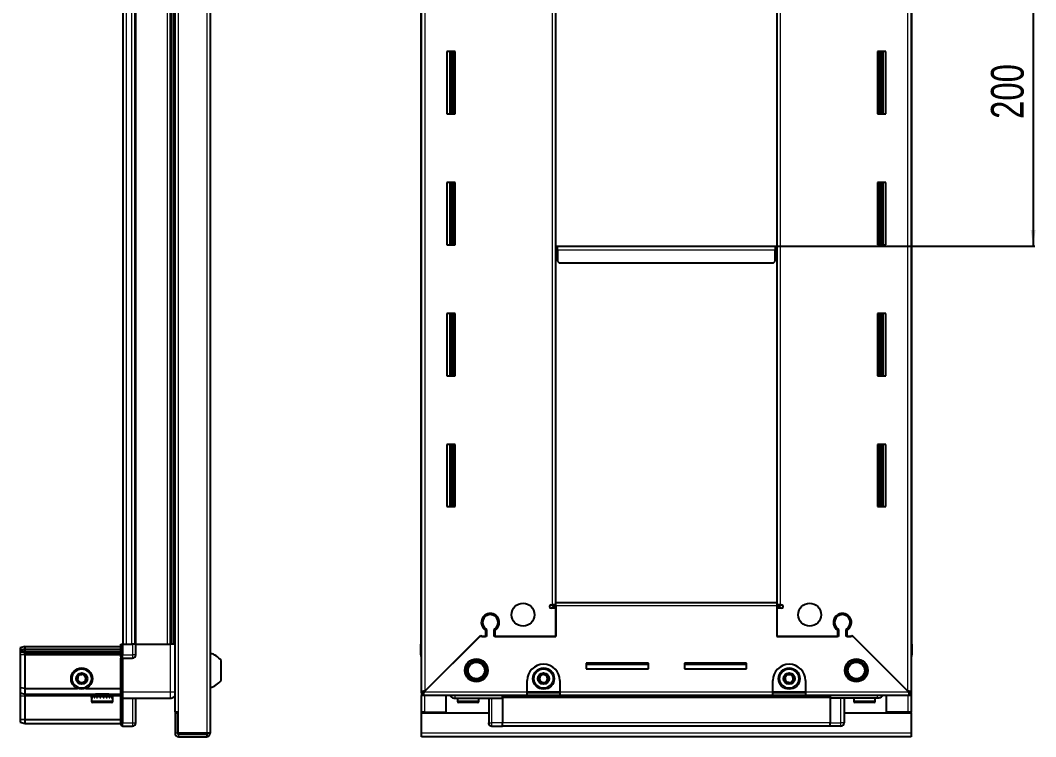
# Model space of a CAD drawing. Header units: millimetres. Extents: x 1014 to 4233, y -2058 to 1238.
# Drawn here: x 3613 to 4233, y 294 to 732 of the extents above; entities that cross this region are included whole.
import ezdxf

# ---------------------------------------------------------------- set-up
doc = ezdxf.new("R2010")
doc.units = ezdxf.units.MM
doc.layers.add('FORMAT', color=7, linetype='Continuous')
doc.styles.add('SLDTEXTSTYLE0', font='TXT', dxfattribs={"width": 0.75})
doc.dimstyles.new('SLDDIMSTYLE0', dxfattribs={"dimtxt": 20, "dimasz": 10, "dimexe": 0, "dimexo": 0.0625, "dimgap": 5, "dimtad": 2, "dimdec": 1, "dimrnd": 1e-09, "dimzin": 12, "dimdsep": 46, "dimtxsty": 'SLDTEXTSTYLE0', "dimsah": 1, "dimcen": 0.09, "dimadec": 0, "dimazin": 3, "dimtfac": 1, "dimtofl": 0, "dimtmove": 0, "dimatfit": 3, "dimfxl": 0, "dimfrac": 2, "dimtolj": 1, "dimtzin": 12, "dimarcsym": 0})

# ---------------------------------------------------------------- blocks, each defined once
blk = doc.blocks.new('_D_7')
at = {"layer": 'FORMAT'}
for p, q in [((4073.76, 793.57), (4232.25, 793.57)), ((4231.25, 793.57), (4231.25, 593.57)), ((4073.76, 593.57), (4232.25, 593.57))]:
    blk.add_line(p, q, dxfattribs=at)
for points in [[(4231.25, 793.57), (4229.71, 783.57), (4232.78, 783.57)], [(4231.25, 593.57), (4232.78, 603.57), (4229.71, 603.57)]]:
    blk.add_solid(points, dxfattribs=at)
at = {"layer": 'FORMAT', "insert": (4205.46, 671.4), "char_height": 20, "attachment_point": 1, "rotation": 90, "style": 'SLDTEXTSTYLE0'}
blk.add_mtext('200', dxfattribs=at)

msp = doc.modelspace()

# ---------------------------------------------------------------- linework, layer by layer
at = {"color": 8, "linetype": 'Continuous', "lineweight": 18}
for p, q in [((3726.64, 1090.97), (3726.64, 296.17)), ((3709.24, 1078.07), (3709.24, 309.07)), ((3859.85, 1065.22), (3859.85, 321.92)), ((4154.65, 321.92), (4154.65, 1065.22)), ((3677.39, 1036.57), (3677.39, 350.57)), ((3680.59, 1036.57), (3680.59, 350.57)), ((3683.24, 1036.57), (3683.24, 350.57)), ((3702.65, 350.57), (3702.65, 1036.57)), ((3704.06, 1036.57), (3704.06, 350.57)), ((3706.51, 350.57), (3706.51, 1036.57)), ((3937.65, 374.57), (3937.65, 1012.57)), ((4076.85, 1012.57), (4076.85, 374.57)), ((3874.75, 712.57), (3874.75, 674.57)), ((3875.98, 712.57), (3875.98, 674.57)), ((4138.51, 674.57), (4138.51, 712.57)), ((4139.75, 674.57), (4139.75, 712.57)), ((3874.75, 632.57), (3874.75, 594.57)), ((3875.98, 632.57), (3875.98, 594.57)), ((4138.51, 594.57), (4138.51, 632.57)), ((4139.75, 594.57), (4139.75, 632.57)), ((3940.75, 591.47), (4073.75, 591.47)), ((3874.75, 552.57), (3874.75, 514.57)), ((3875.98, 552.57), (3875.98, 514.57)), ((4138.51, 514.57), (4138.51, 552.57)), ((4139.75, 514.57), (4139.75, 552.57)), ((3874.75, 472.57), (3874.75, 434.57)), ((3875.98, 472.57), (3875.98, 434.57)), ((4138.51, 434.57), (4138.51, 472.57)), ((4139.75, 434.57), (4139.75, 472.57)), ((4074.75, 373.97), (3939.75, 373.97)), ((3675.24, 350.57), (3674.91, 350.57)), ((3681.24, 350.57), (3681.24, 344.07)), ((3704.24, 350.57), (3704.24, 321.57)), ((3615.74, 344.07), (3612.74, 344.07)), ((3615.74, 344.07), (3674.04, 344.07)), ((3675.24, 341.87), (3674.04, 341.87)), ((3675.24, 344.07), (3674.91, 344.07)), ((3675.24, 344.07), (3681.24, 344.07)), ((3683.24, 344.07), (3681.24, 344.07)), ((3681.24, 344.07), (3681.24, 342.07)), ((3857.75, 344.07), (3857.25, 344.07)), ((4156.75, 344.07), (4157.25, 344.07)), ((3612.74, 319.07), (3615.74, 319.07)), ((3615.74, 319.07), (3658.74, 319.07)), ((3666.74, 319.07), (3674.04, 319.07)), ((3675.24, 321.57), (3674.04, 321.57)), ((3675.24, 317.37), (3674.04, 317.37)), ((3675.24, 321.57), (3704.24, 321.57)), ((3681.24, 317.57), (3681.24, 302.57)), ((3859.35, 321.42), (3922.25, 321.42)), ((3859.85, 309.07), (3859.85, 319.32)), ((3900.75, 302.57), (3900.75, 317.57)), ((3907.25, 319.31), (4107.25, 319.31)), ((3907.25, 318.07), (4107.25, 318.07)), ((3942.25, 321.42), (3922.25, 321.42)), ((3942.25, 321.42), (4072.25, 321.42)), ((4092.25, 321.42), (4072.25, 321.42)), ((4092.25, 321.42), (4155.15, 321.42)), ((4113.75, 302.57), (4113.75, 317.57)), ((4154.65, 319.32), (4154.65, 309.07)), ((3669.24, 315.67), (3656.24, 315.67)), ((3884.05, 315.67), (3879.75, 315.67)), ((3892.75, 315.67), (3884.05, 315.67)), ((4129.72, 315.67), (4121.75, 315.67)), ((4134.75, 315.67), (4129.72, 315.67)), ((3859.85, 308.57), (3859.85, 309.07)), ((4154.65, 309.07), (4154.65, 308.57)), ((3675.24, 302.57), (3674.04, 302.57)), ((3675.24, 302.57), (3681.24, 302.57)), ((3681.24, 302.57), (3683.24, 302.57)), ((3681.24, 302.57), (3681.24, 300.57)), ((3898.75, 302.57), (3900.75, 302.57)), ((3900.75, 300.57), (3900.75, 302.57)), ((3907.25, 302.57), (3900.75, 302.57)), ((3907.25, 302.72), (4107.25, 302.72)), ((4107.25, 302.57), (4113.75, 302.57)), ((4115.75, 302.57), (4113.75, 302.57)), ((4113.75, 300.57), (4113.75, 302.57)), ((3708.74, 296.17), (3707.24, 296.17)), ((3709.34, 295.57), (3709.34, 294.07)), ((4156.75, 296.17), (3857.75, 296.17))]:
    msp.add_line(p, q, dxfattribs=at)
at = {"color": 7, "linetype": 'Continuous', "lineweight": 25}
for p, q in [((3728.74, 1090.97), (3728.74, 296.17)), ((3707.14, 1078.07), (3707.14, 309.07)), ((3857.75, 321.32), (3857.75, 1065.82)), ((4156.75, 1065.82), (4156.75, 321.32)), ((3675.39, 1036.57), (3675.39, 350.57)), ((3682.59, 1036.57), (3682.59, 350.57)), ((3705.27, 350.57), (3705.27, 1036.57)), ((3705.3, 350.57), (3705.3, 1036.57)), ((3707.09, 1036.57), (3707.09, 350.57)), ((3857.4, 1036.57), (3857.4, 350.57)), ((4157.1, 350.57), (4157.1, 1036.57)), ((3939.75, 376.07), (3939.75, 1011.07)), ((4074.75, 1011.07), (4074.75, 376.07)), ((3878.25, 712.57), (3873.25, 712.57)), ((3873.25, 712.57), (3873.25, 674.57)), ((3875.4, 674.57), (3875.4, 712.57)), ((3877.19, 674.57), (3877.19, 712.57)), ((3877.22, 674.57), (3877.22, 712.57)), ((3878.25, 674.57), (3878.25, 712.57)), ((4136.25, 712.57), (4136.25, 674.57)), ((4141.25, 712.57), (4136.25, 712.57)), ((4137.27, 712.57), (4137.27, 674.57)), ((4137.3, 712.57), (4137.3, 674.57)), ((4139.1, 712.57), (4139.1, 674.57)), ((4141.25, 674.57), (4141.25, 712.57)), ((3873.25, 674.57), (3878.25, 674.57)), ((4136.25, 674.57), (4141.25, 674.57)), ((3878.25, 632.57), (3873.25, 632.57)), ((3873.25, 632.57), (3873.25, 594.57)), ((3875.4, 594.57), (3875.4, 632.57)), ((3877.19, 594.57), (3877.19, 632.57)), ((3877.22, 594.57), (3877.22, 632.57)), ((3878.25, 594.57), (3878.25, 632.57)), ((4136.25, 632.57), (4136.25, 594.57)), ((4141.25, 632.57), (4136.25, 632.57)), ((4137.27, 632.57), (4137.27, 594.57)), ((4137.3, 632.57), (4137.3, 594.57)), ((4139.1, 632.57), (4139.1, 594.57)), ((4141.25, 594.57), (4141.25, 632.57)), ((3873.25, 594.57), (3878.25, 594.57)), ((3939.75, 593.57), (3940.5, 593.57)), ((3940.5, 593.57), (3940.5, 590.72)), ((3940.5, 590.72), (3940.75, 590.72)), ((3940.75, 591.47), (3940.75, 593.57)), ((3940.75, 593.57), (4073.75, 593.57)), ((3940.75, 591.47), (3940.75, 584.57)), ((4073.75, 593.57), (4073.75, 591.47)), ((4073.75, 584.57), (4073.75, 591.47)), ((4073.75, 590.72), (4074, 590.72)), ((4074, 590.72), (4074, 593.57)), ((4074, 593.57), (4074.75, 593.57)), ((4136.25, 594.57), (4141.25, 594.57)), ((3940.75, 584.57), (3941.75, 583.57)), ((3941.75, 583.57), (4072.75, 583.57)), ((4072.75, 583.57), (4073.75, 584.57)), ((3878.25, 552.57), (3873.25, 552.57)), ((3873.25, 552.57), (3873.25, 514.57)), ((3875.4, 514.57), (3875.4, 552.57)), ((3877.19, 514.57), (3877.19, 552.57)), ((3877.22, 514.57), (3877.22, 552.57)), ((3878.25, 514.57), (3878.25, 552.57)), ((4136.25, 552.57), (4136.25, 514.57)), ((4141.25, 552.57), (4136.25, 552.57)), ((4137.27, 552.57), (4137.27, 514.57)), ((4137.3, 552.57), (4137.3, 514.57)), ((4139.1, 552.57), (4139.1, 514.57)), ((4141.25, 514.57), (4141.25, 552.57)), ((3873.25, 514.57), (3878.25, 514.57)), ((4136.25, 514.57), (4141.25, 514.57)), ((3878.25, 472.57), (3873.25, 472.57)), ((3873.25, 472.57), (3873.25, 434.57)), ((3875.4, 434.57), (3875.4, 472.57)), ((3877.19, 434.57), (3877.19, 472.57)), ((3877.22, 434.57), (3877.22, 472.57)), ((3878.25, 434.57), (3878.25, 472.57)), ((4136.25, 472.57), (4136.25, 434.57)), ((4141.25, 472.57), (4136.25, 472.57)), ((4137.27, 472.57), (4137.27, 434.57)), ((4137.3, 472.57), (4137.3, 434.57)), ((4139.1, 472.57), (4139.1, 434.57)), ((4141.25, 434.57), (4141.25, 472.57)), ((3873.25, 434.57), (3878.25, 434.57)), ((4136.25, 434.57), (4141.25, 434.57)), ((3936.9, 374.57), (3937.65, 374.57)), ((3939.75, 372.57), (3936.9, 372.57)), ((3939.75, 374.57), (3937.65, 374.57)), ((3937.75, 374.57), (3937.75, 373.57)), ((3937.75, 373.57), (3939.75, 373.57)), ((3939.75, 376.07), (4074.75, 376.07)), ((3939.75, 373.97), (3939.75, 376.07)), ((3939.75, 373.97), (3939.75, 355.32)), ((3939.75, 355.32), (3939.75, 372.57)), ((4074.75, 376.07), (4074.75, 373.97)), ((4076.85, 374.57), (4074.75, 374.57)), ((4074.75, 373.97), (4074.75, 355.32)), ((4074.75, 373.57), (4076.75, 373.57)), ((4074.75, 372.57), (4074.75, 355.32)), ((4077.6, 372.57), (4074.75, 372.57)), ((4076.75, 373.57), (4076.75, 374.57)), ((4076.85, 374.57), (4077.6, 374.57)), ((3897.75, 368.94), (3897.75, 368.18)), ((4116.75, 368.94), (4116.75, 368.18)), ((3893.25, 355.32), (3859.35, 321.42)), ((3859.85, 321.92), (3893.95, 356.02)), ((3897.45, 355.32), (3893.25, 355.32)), ((3893.95, 356.02), (3894.65, 355.32)), ((3894.65, 355.32), (3896.75, 355.32)), ((3896.75, 359.21), (3896.75, 355.32)), ((3897.45, 359.61), (3897.45, 355.32)), ((3902.05, 355.32), (3902.05, 359.61)), ((3939.75, 355.32), (3902.05, 355.32)), ((3902.75, 355.32), (3902.75, 359.21)), ((3902.75, 355.32), (3939.75, 355.32)), ((4074.75, 355.32), (4111.75, 355.32)), ((4112.45, 355.32), (4074.75, 355.32)), ((4111.75, 359.21), (4111.75, 355.32)), ((4112.45, 359.61), (4112.45, 355.32)), ((4117.05, 355.32), (4117.05, 359.61)), ((4121.25, 355.32), (4117.05, 355.32)), ((4117.75, 355.32), (4117.75, 359.21)), ((4117.75, 355.32), (4119.85, 355.32)), ((4119.85, 355.32), (4120.55, 356.02)), ((4120.55, 356.02), (4154.65, 321.92)), ((4155.15, 321.42), (4121.25, 355.32)), ((3615.74, 349.07), (3612.74, 348.27)), ((3612.74, 348.27), (3612.74, 347.12)), ((3615.74, 347.57), (3612.74, 347.12)), ((3615.74, 347.57), (3615.74, 349.07)), ((3615.74, 349.07), (3674.04, 349.07)), ((3615.74, 346.07), (3615.74, 347.57)), ((3615.74, 347.57), (3674.04, 347.57)), ((3674.04, 342.75), (3674.04, 350.57)), ((3674.04, 350.57), (3674.91, 350.57)), ((3674.91, 350.57), (3674.91, 350.57)), ((3674.91, 350.57), (3674.91, 344.07)), ((3675.24, 350.57), (3674.91, 350.57)), ((3675.24, 350.57), (3675.24, 344.07)), ((3675.24, 350.57), (3675.24, 350.57)), ((3675.24, 350.57), (3681.24, 350.57)), ((3675.24, 350.57), (3675.24, 344.07)), ((3683.24, 350.57), (3681.24, 350.57)), ((3683.24, 344.07), (3683.24, 350.57)), ((3683.24, 350.57), (3704.24, 350.57)), ((3857.24, 344.07), (3857.24, 350.57)), ((3857.24, 350.57), (3857.25, 350.57)), ((3857.25, 350.57), (3857.25, 350.57)), ((3857.25, 350.57), (3857.25, 344.07)), ((3857.74, 350.57), (3857.25, 350.57)), ((4156.75, 350.57), (4157.25, 350.57)), ((4157.25, 350.57), (4157.25, 350.57)), ((4157.25, 344.07), (4157.25, 350.57)), ((4157.25, 350.57), (4157.25, 344.07)), ((3612.74, 347.12), (3612.74, 346.62)), ((3615.74, 346.07), (3612.74, 346.62)), ((3612.74, 346.62), (3612.74, 345.87)), ((3615.74, 345.07), (3612.74, 345.87)), ((3612.74, 345.87), (3612.74, 344.07)), ((3612.74, 344.07), (3612.74, 323.9)), ((3615.74, 346.07), (3674.04, 346.07)), ((3615.74, 345.07), (3615.74, 346.07)), ((3615.74, 345.07), (3674.04, 345.07)), ((3615.74, 344.07), (3615.74, 345.07)), ((3615.74, 323.57), (3615.74, 344.07)), ((3674.04, 342.75), (3674.04, 342.07)), ((3675.24, 342.07), (3674.04, 342.07)), ((3674.04, 341.87), (3674.04, 342.07)), ((3674.04, 321.57), (3674.04, 341.87)), ((3675.24, 342.07), (3675.24, 344.07)), ((3675.24, 342.07), (3675.24, 341.87)), ((3675.24, 342.07), (3681.24, 342.07)), ((3675.24, 341.87), (3675.24, 321.57)), ((3857.74, 342.75), (3857.74, 342.75)), ((3735.34, 328.57), (3735.34, 340.57)), ((3996.25, 339.07), (3958.25, 339.07)), ((3958.25, 339.07), (3958.25, 335.57)), ((3958.25, 338.32), (3996.25, 338.32)), ((3958.25, 335.57), (3996.25, 335.57)), ((3996.25, 335.57), (3996.25, 339.07)), ((4056.25, 339.07), (4018.25, 339.07)), ((4018.25, 339.07), (4018.25, 335.57)), ((4018.25, 338.32), (4056.25, 338.32)), ((4018.25, 335.57), (4056.25, 335.57)), ((4056.25, 335.57), (4056.25, 339.07)), ((3615.74, 323.57), (3612.74, 323.9)), ((3612.74, 323.9), (3612.74, 320.87)), ((3615.74, 323.57), (3647.74, 323.57)), ((3615.74, 320.07), (3615.74, 323.57)), ((3652.74, 323.57), (3674.04, 323.57)), ((3922.25, 321.42), (3922.25, 328.32)), ((3942.25, 328.32), (3942.25, 321.42)), ((4072.25, 321.42), (4072.25, 328.32)), ((4092.25, 328.32), (4092.25, 321.42)), ((3612.74, 320.87), (3615.74, 320.07)), ((3612.74, 320.87), (3612.74, 319.07)), ((3612.74, 319.07), (3612.74, 304.73)), ((3615.74, 320.07), (3674.04, 320.07)), ((3615.74, 319.07), (3615.74, 320.07)), ((3615.74, 304.57), (3615.74, 319.07)), ((3656.24, 318.57), (3656.24, 315.67)), ((3656.26, 318.57), (3656.24, 318.57)), ((3656.26, 318.07), (3656.26, 318.57)), ((3656.36, 318.57), (3656.26, 318.57)), ((3656.26, 318.07), (3656.36, 318.07)), ((3656.36, 318.07), (3656.36, 318.57)), ((3656.73, 318.57), (3656.36, 318.57)), ((3656.73, 318.07), (3656.73, 318.57)), ((3657.05, 318.57), (3656.73, 318.57)), ((3656.73, 318.07), (3657.05, 318.07)), ((3657.05, 318.07), (3657.05, 318.57)), ((3657.79, 318.57), (3657.05, 318.57)), ((3657.79, 318.07), (3657.79, 318.57)), ((3658.3, 318.57), (3657.79, 318.57)), ((3657.79, 318.07), (3658.3, 318.07)), ((3658.3, 318.07), (3658.3, 318.57)), ((3659.33, 318.57), (3658.3, 318.57)), ((3658.34, 318.67), (3658.34, 318.57)), ((3667.14, 318.67), (3658.34, 318.67)), ((3658.74, 320.07), (3658.74, 320.04)), ((3658.74, 320.04), (3659.43, 319.55)), ((3666.74, 320.04), (3658.74, 320.04)), ((3659.43, 319.55), (3658.74, 319.07)), ((3666.74, 319.07), (3658.74, 319.07)), ((3659.33, 318.07), (3659.33, 318.57)), ((3659.98, 318.57), (3659.33, 318.57)), ((3659.33, 318.07), (3659.98, 318.07)), ((3666.05, 319.55), (3659.43, 319.55)), ((3659.98, 318.07), (3659.98, 318.57)), ((3661.21, 318.57), (3659.98, 318.57)), ((3661.21, 318.07), (3661.21, 318.57)), ((3661.71, 318.57), (3661.21, 318.57)), ((3661.21, 318.07), (3661.94, 318.07)), ((3661.71, 318.07), (3661.71, 318.57)), ((3661.94, 318.07), (3661.94, 318.57)), ((3663.24, 318.57), (3661.94, 318.57)), ((3663.24, 318.07), (3663.24, 318.57)), ((3663.24, 318.07), (3663.97, 318.07)), ((3663.57, 318.07), (3663.57, 318.57)), ((3663.97, 318.57), (3663.57, 318.57)), ((3663.97, 318.07), (3663.97, 318.57)), ((3665.22, 318.57), (3663.97, 318.57)), ((3665.22, 318.07), (3665.22, 318.57)), ((3665.88, 318.57), (3665.22, 318.57)), ((3665.22, 318.07), (3665.88, 318.07)), ((3665.88, 318.07), (3665.88, 318.57)), ((3666.95, 318.57), (3665.88, 318.57)), ((3666.05, 319.55), (3666.74, 320.04)), ((3666.74, 319.07), (3666.05, 319.55)), ((3666.74, 320.04), (3666.74, 320.07)), ((3666.95, 318.07), (3666.95, 318.57)), ((3667.49, 318.57), (3666.95, 318.57)), ((3666.95, 318.07), (3667.49, 318.07)), ((3667.14, 318.57), (3667.14, 318.67)), ((3667.49, 318.07), (3667.49, 318.57)), ((3668.28, 318.57), (3667.49, 318.57)), ((3668.28, 318.07), (3668.28, 318.57)), ((3668.63, 318.57), (3668.28, 318.57)), ((3668.28, 318.07), (3668.63, 318.07)), ((3668.63, 318.07), (3668.63, 318.57)), ((3669.06, 318.57), (3668.63, 318.57)), ((3669.06, 318.07), (3669.06, 318.57)), ((3669.19, 318.57), (3669.06, 318.57)), ((3669.06, 318.07), (3669.19, 318.07)), ((3669.19, 318.07), (3669.19, 318.57)), ((3669.24, 318.57), (3669.19, 318.57)), ((3669.24, 315.67), (3669.24, 318.57)), ((3674.04, 317.57), (3674.04, 321.57)), ((3675.24, 317.57), (3674.04, 317.57)), ((3674.04, 317.37), (3674.04, 317.57)), ((3674.04, 302.57), (3674.04, 317.37)), ((3675.24, 321.57), (3675.24, 317.57)), ((3675.24, 317.57), (3675.24, 317.37)), ((3675.24, 317.57), (3704.24, 317.57)), ((3675.24, 317.37), (3675.24, 302.57)), ((3675.24, 317.37), (3675.24, 302.57)), ((3683.24, 302.57), (3683.24, 317.57)), ((3857.75, 320.82), (3857.75, 321.32)), ((3859.25, 321.32), (3857.75, 321.32)), ((3857.75, 320.82), (3857.75, 319.32)), ((3858.75, 320.82), (3857.75, 320.82)), ((3857.75, 309.07), (3857.75, 319.32)), ((3858.75, 319.32), (3857.75, 319.32)), ((3858.75, 320.82), (3858.75, 319.32)), ((3922.25, 319.32), (3858.75, 319.32)), ((3872.75, 309.07), (3872.75, 319.32)), ((3878.25, 317.57), (3907.25, 317.57)), ((3879.75, 317.57), (3879.75, 315.67)), ((3892.75, 315.67), (3892.75, 317.57)), ((3898.75, 317.57), (3898.75, 302.57)), ((3907.25, 317.6), (3907.17, 319.32)), ((4107.25, 318.72), (3907.25, 318.72)), ((3907.25, 317.57), (3907.25, 318.07)), ((3907.25, 317.57), (3907.25, 302.57)), ((3922.25, 319.32), (3922.25, 321.42)), ((3942.25, 320.82), (3922.25, 320.82)), ((3942.25, 319.32), (3922.25, 319.32)), ((3942.25, 321.42), (3942.25, 319.32)), ((4072.25, 319.32), (3942.25, 319.32)), ((4072.25, 319.32), (4072.25, 321.42)), ((4092.25, 320.82), (4072.25, 320.82)), ((4092.25, 319.32), (4072.25, 319.32)), ((4092.25, 321.42), (4092.25, 319.32)), ((4155.75, 319.32), (4092.25, 319.32)), ((4107.32, 319.32), (4107.25, 317.6)), ((4107.25, 317.57), (4107.25, 318.07)), ((4136.25, 317.57), (4107.25, 317.57)), ((4107.25, 317.57), (4107.25, 302.57)), ((4115.75, 317.57), (4115.75, 302.57)), ((4121.75, 317.57), (4121.75, 315.67)), ((4134.75, 315.67), (4134.75, 317.57)), ((4141.75, 309.07), (4141.75, 319.32)), ((4155.25, 321.32), (4156.75, 321.32)), ((4155.75, 320.82), (4155.75, 319.32)), ((4156.75, 320.82), (4155.75, 320.82)), ((4156.75, 319.32), (4155.75, 319.32)), ((4156.75, 321.32), (4156.75, 320.82)), ((4156.75, 320.82), (4156.75, 319.32)), ((4156.75, 319.32), (4156.75, 309.07)), ((3668.44, 314.87), (3657.04, 314.87)), ((3884.32, 314.87), (3880.55, 314.87)), ((3891.95, 314.87), (3884.32, 314.87)), ((4129.54, 314.87), (4122.55, 314.87)), ((4133.95, 314.87), (4129.54, 314.87)), ((3612.74, 304.73), (3615.74, 304.57)), ((3612.74, 304.73), (3612.74, 302.87)), ((3615.74, 304.57), (3674.04, 304.57)), ((3615.74, 302.07), (3615.74, 304.57)), ((3709.24, 309.07), (3707.14, 309.07)), ((3707.24, 308.57), (3708.74, 308.57)), ((3707.24, 308.57), (3707.24, 296.17)), ((3708.74, 308.57), (3708.74, 296.17)), ((3709.24, 296.17), (3709.24, 309.07)), ((3859.85, 309.07), (3857.75, 309.07)), ((3857.75, 308.57), (3857.75, 309.07)), ((3857.75, 296.17), (3857.75, 308.57)), ((3857.75, 308.57), (3898.75, 308.57)), ((3859.25, 308.57), (3859.25, 309.07)), ((3859.85, 309.07), (3872.75, 309.07)), ((4115.75, 308.57), (4156.75, 308.57)), ((4154.65, 309.07), (4141.75, 309.07)), ((4156.75, 309.07), (4154.65, 309.07)), ((4155.25, 308.57), (4155.25, 309.07)), ((4156.75, 308.57), (4156.75, 309.07)), ((4156.75, 308.57), (4156.75, 296.17)), ((3612.74, 302.87), (3615.74, 302.07)), ((3615.74, 302.07), (3674.04, 302.07)), ((3674.04, 302.57), (3674.04, 301.07)), ((3674.04, 301.07), (3674.91, 300.57)), ((3675.24, 300.57), (3674.91, 300.57)), ((3675.24, 300.57), (3675.24, 302.57)), ((3675.24, 300.57), (3681.24, 300.57)), ((3898.75, 302.57), (3898.75, 302.57)), ((3900.75, 300.57), (3907.25, 300.57)), ((3900.75, 300.57), (3907.25, 300.57)), ((3907.25, 300.57), (3907.25, 302.57)), ((3907.25, 300.72), (4107.25, 300.72)), ((3907.25, 300.57), (3907.25, 300.57)), ((4107.25, 300.57), (4107.25, 302.57)), ((4107.25, 300.57), (4107.25, 300.57)), ((4113.75, 300.57), (4107.25, 300.57)), ((4107.25, 300.57), (4107.25, 300.57)), ((4113.75, 300.57), (4107.25, 300.57)), ((4115.07, 301.07), (4115.07, 301.07)), ((3726.64, 296.17), (3709.24, 296.17)), ((3709.34, 295.57), (3726.64, 295.57)), ((3709.34, 294.07), (3726.64, 294.07)), ((3728.74, 296.17), (3726.64, 296.17)), ((3726.64, 295.57), (3726.64, 294.07)), ((3857.75, 294.07), (3857.75, 296.17)), ((4156.75, 294.07), (3857.75, 294.07)), ((4156.75, 296.17), (4156.75, 294.07))]:
    msp.add_line(p, q, dxfattribs=at)
at = {"color": 7, "linetype": 'Continuous', "lineweight": 25, "flags": 128}
msp.add_lwpolyline([(3898.89, 301.82), (3898.78, 302.18), (3898.75, 302.57)], dxfattribs=at)
at = {"color": 7, "linetype": 'Continuous', "lineweight": 25}
for centre, radius in [((3919.75, 368.57), 7), ((4094.75, 368.57), 7), ((3891.25, 334.57), 7), ((4123.25, 334.57), 7), ((3650.24, 329.57), 6.5), ((3891.25, 334.57), 6.03), ((3891.25, 334.57), 5.1), ((3932.25, 329.57), 6.5), ((4082.25, 329.57), 6.5), ((4123.25, 334.57), 6.03), ((4123.25, 334.57), 5.1), ((3650.24, 329.57), 3.46), ((3932.25, 329.57), 3.46), ((4082.25, 329.57), 3.46)]:
    msp.add_circle(centre, radius, dxfattribs=at)
at = {"color": 8, "linetype": 'Continuous', "lineweight": 18}
for centre in [(3650.24, 329.57), (3932.25, 329.57), (4082.25, 329.57)]:
    msp.add_circle(centre, 5.7, dxfattribs=at)
at = {"color": 7, "linetype": 'Continuous', "lineweight": 25}
for centre, radius, start, end in [((3936.9, 373.57), 1, 90, 270), ((4077.6, 373.57), 1, 270, 90), ((3899.75, 363.82), 5.5, 303.05573, 236.94427), ((3899.75, 363.82), 4.8, 298.63099, 241.36901), ((4114.75, 363.82), 5.5, 303.05573, 236.94427), ((4114.75, 363.82), 4.8, 298.63099, 241.36901), ((3681.24, 344.07), 2, 270, 0), ((3725.72, 333.55), 11.91, 36.1266, 75.29965), ((3859.25, 344.07), 2, 180, 221.39416), ((4155.25, 344.07), 2, 318.59038, 0), ((3932.25, 328.32), 10, 90, 180), ((3932.25, 328.32), 10, 0, 90), ((4082.25, 328.32), 10, 90, 180), ((4082.25, 328.32), 10, 0, 90), ((3650.24, 329.57), 2.5, 155.91157, 215.91157), ((3650.24, 329.57), 2.5, 95.91157, 155.91157), ((3650.24, 329.57), 2.5, 35.91157, 95.91157), ((3650.24, 329.57), 2.5, 335.91157, 35.91157), ((3932.25, 329.57), 2.5, 127.47401, 187.47401), ((3932.25, 329.57), 2.5, 187.47401, 247.47401), ((3932.25, 329.57), 2.5, 67.47401, 127.47401), ((3932.25, 329.57), 2.5, 7.47401, 67.47401), ((3932.25, 329.57), 2.5, 307.47401, 7.47401), ((4082.25, 329.57), 2.5, 147.04236, 207.04236), ((4082.25, 329.57), 2.5, 87.04236, 147.04236), ((4082.25, 329.57), 2.5, 27.04236, 87.04236), ((4082.25, 329.57), 2.5, 327.04236, 27.04236), ((3650.24, 329.57), 2.5, 215.91157, 275.91157), ((3650.24, 329.57), 2.5, 275.91157, 335.91157), ((3725.72, 335.6), 11.91, 284.70035, 323.8734), ((3932.25, 329.57), 2.5, 247.47401, 307.47401), ((4082.25, 329.57), 2.5, 207.04236, 267.04236), ((4082.25, 329.57), 2.5, 267.04236, 327.04236), ((3658.34, 319.07), 0.4, 270, 360), ((3667.14, 319.07), 0.4, 180, 270), ((3898.55, 317.37), 0.2, 0, 90), ((4115.95, 317.37), 0.2, 90, 180), ((3657.04, 315.67), 0.8, 180, 270), ((3668.44, 315.67), 0.8, 270, 360), ((3880.55, 315.67), 0.8, 180, 270), ((3891.95, 315.67), 0.8, 270, 360), ((4122.55, 315.67), 0.8, 180, 270), ((4133.95, 315.67), 0.8, 270, 360), ((3681.24, 302.57), 2, 270, 0), ((3900.75, 302.57), 2, 180, 270), ((4113.75, 302.57), 2, 270, 0), ((3709.34, 296.17), 2.1, 180, 270), ((3709.34, 296.17), 0.6, 180, 270), ((3726.64, 296.17), 0.6, 270, 0), ((3726.64, 296.17), 2.1, 270, 0)]:
    msp.add_arc(centre, radius, start, end, dxfattribs=at)
msp.add_ellipse((3671.45, 344.07), major_axis=(3.46, 0), ratio=0.57735, start_param=5.560451, end_param=6.283185, dxfattribs=at)
for points, knots in [([(3707.09, 350.57), (3707.06, 350.57), (3706.84, 350.57), (3706.12, 350.57), (3705.16, 350.57), (3704.5, 350.57), (3704.24, 350.57)], [0, 0, 0, 0, 0.071707, 0.420979, 0.770251, 1, 1, 1, 1]), ([(3647.37, 329.27), (3647.58, 329.74), (3647.98, 330.63), (3648.37, 331.5), (3648.55, 331.91)], [0, 0, 0, 0, 0.534686, 1, 1, 1, 1]), ([(3649.07, 326.94), (3648.76, 327.35), (3648.2, 328.13), (3647.63, 328.91), (3647.37, 329.27)], [0, 0, 0, 0, 0.534686, 1, 1, 1, 1]), ([(3648.55, 331.91), (3648.89, 331.94), (3649.71, 332.03), (3650.7, 332.13), (3651.3, 332.19), (3651.42, 332.21)], [0, 0, 0, 0, 0.362901, 0.866875, 1, 1, 1, 1]), ([(3651.42, 332.21), (3651.73, 331.79), (3652.29, 331.01), (3652.85, 330.23), (3653.12, 329.87)], [0, 0, 0, 0, 0.534686, 1, 1, 1, 1]), ([(3653.12, 329.87), (3652.91, 329.4), (3652.51, 328.52), (3652.12, 327.64), (3651.94, 327.23)], [0, 0, 0, 0, 0.534686, 1, 1, 1, 1]), ([(3929.58, 330.68), (3929.68, 330.75), (3930.15, 331.12), (3930.94, 331.72), (3931.6, 332.22), (3931.87, 332.43)], [0, 0, 0, 0, 0.133125, 0.637099, 1, 1, 1, 1]), ([(3929.95, 327.81), (3929.89, 328.33), (3929.76, 329.28), (3929.64, 330.23), (3929.58, 330.68)], [0, 0, 0, 0, 0.534686, 1, 1, 1, 1]), ([(3931.87, 332.43), (3932.35, 332.24), (3933.24, 331.87), (3934.12, 331.5), (3934.54, 331.33)], [0, 0, 0, 0, 0.5346859, 1, 1, 1, 1]), ([(3934.54, 331.33), (3934.6, 330.82), (3934.73, 329.86), (3934.85, 328.91), (3934.91, 328.47)], [0, 0, 0, 0, 0.534686, 1, 1, 1, 1]), ([(4079.36, 329.72), (4079.64, 330.15), (4080.17, 330.96), (4080.69, 331.77), (4080.93, 332.14)], [0, 0, 0, 0, 0.5346859, 1, 1, 1, 1]), ([(4080.67, 327.15), (4080.44, 327.61), (4080, 328.47), (4079.57, 329.32), (4079.36, 329.72)], [0, 0, 0, 0, 0.5346859, 1, 1, 1, 1]), ([(4080.93, 332.14), (4081.06, 332.14), (4081.66, 332.1), (4082.65, 332.05), (4083.47, 332.01), (4083.82, 331.99)], [0, 0, 0, 0, 0.133125, 0.637099, 1, 1, 1, 1]), ([(4085.13, 329.42), (4084.85, 328.99), (4084.32, 328.18), (4083.8, 327.37), (4083.56, 327)], [0, 0, 0, 0, 0.534686, 1, 1, 1, 1]), ([(4083.82, 331.99), (4084.05, 331.53), (4084.49, 330.67), (4084.92, 329.82), (4085.13, 329.42)], [0, 0, 0, 0, 0.534686, 1, 1, 1, 1]), ([(3651.94, 327.23), (3651.81, 327.22), (3651.22, 327.16), (3650.23, 327.06), (3649.41, 326.97), (3649.07, 326.94)], [0, 0, 0, 0, 0.133125, 0.637099, 1, 1, 1, 1]), ([(3932.62, 326.71), (3932.14, 326.91), (3931.25, 327.28), (3930.37, 327.64), (3929.95, 327.81)], [0, 0, 0, 0, 0.534686, 1, 1, 1, 1]), ([(3934.91, 328.47), (3934.64, 328.26), (3933.98, 327.75), (3933.19, 327.15), (3932.72, 326.78), (3932.62, 326.71)], [0, 0, 0, 0, 0.362901, 0.866875, 1, 1, 1, 1]), ([(4083.56, 327), (4083.21, 327.02), (4082.39, 327.06), (4081.4, 327.11), (4080.8, 327.14), (4080.67, 327.15)], [0, 0, 0, 0, 0.362901, 0.866875, 1, 1, 1, 1]), ([(3704.24, 317.57), (3704.68, 317.62), (3705.36, 317.69), (3706.18, 318.13), (3706.73, 318.56), (3707.01, 318.94), (3707.14, 319.12)], [0, 0, 0, 0, 0.384298, 0.591173, 0.802437, 1, 1, 1, 1]), ([(3859.85, 321.92), (3859.59, 321.88), (3859.1, 321.79), (3858.46, 321.65), (3857.99, 321.52), (3857.77, 321.41), (3857.75, 321.34), (3857.75, 321.32)], [0, 0, 0, 0, 0.230255, 0.448522, 0.666786, 0.88505, 1, 1, 1, 1]), ([(3858.75, 319.32), (3858.79, 319.35), (3858.88, 319.4), (3859.01, 319.79), (3859.15, 320.35), (3859.26, 320.93), (3859.32, 321.3), (3859.35, 321.42)], [0, 0, 0, 0, 0.230255, 0.448522, 0.666786, 0.88505, 1, 1, 1, 1]), ([(3875.03, 319.32), (3875.15, 319.12), (3875.54, 318.47), (3876.69, 317.76), (3877.73, 317.63), (3878.25, 317.57)], [0, 0, 0, 0, 0.1822499, 0.5911249, 1, 1, 1, 1]), ([(3907.25, 317.57), (3907.25, 317.61), (3907.25, 317.68), (3907.25, 318.3), (3907.25, 318.86), (3907.25, 319.24), (3907.25, 319.25)], [0, 0, 0, 0, 0.330266, 0.660532, 0.990799, 1, 1, 1, 1]), ([(4107.25, 317.57), (4107.25, 317.61), (4107.25, 317.68), (4107.25, 318.3), (4107.25, 318.88), (4107.25, 319.28), (4107.25, 319.31)], [0, 0, 0, 0, 0.324279, 0.648558, 0.972836, 1, 1, 1, 1]), ([(4139.46, 319.32), (4139.34, 319.12), (4138.95, 318.47), (4137.8, 317.76), (4136.76, 317.63), (4136.25, 317.57)], [0, 0, 0, 0, 0.18225, 0.591125, 1, 1, 1, 1]), ([(4156.75, 321.32), (4156.72, 321.37), (4156.67, 321.46), (4156.27, 321.59), (4155.72, 321.72), (4155.14, 321.83), (4154.77, 321.9), (4154.65, 321.92)], [0, 0, 0, 0, 0.230255, 0.448522, 0.666786, 0.88505, 1, 1, 1, 1]), ([(4155.15, 321.42), (4155.19, 321.17), (4155.28, 320.67), (4155.41, 320.03), (4155.55, 319.57), (4155.66, 319.35), (4155.72, 319.33), (4155.75, 319.32)], [0, 0, 0, 0, 0.230255, 0.448522, 0.666786, 0.88505, 1, 1, 1, 1])]:
    msp.add_open_spline(points, degree=3, knots=knots, dxfattribs=at)
at = {"color": 8, "linetype": 'Continuous', "lineweight": 18}
for points, knots in [([(3704.24, 321.57), (3704.68, 321.57), (3705.36, 321.57), (3706.18, 321.57), (3706.73, 321.57), (3707.01, 321.57), (3707.14, 321.57)], [0, 0, 0, 0, 0.3842982, 0.5911726, 0.8024372, 1, 1, 1, 1]), ([(3878.25, 317.57), (3878.25, 317.62), (3878.25, 317.69), (3878.25, 318.13), (3878.25, 318.58), (3878.25, 318.99), (3878.25, 319.27), (3878.25, 319.32)], [0, 0, 0, 0, 0.359753, 0.553414, 0.751185, 0.948956, 1, 1, 1, 1]), ([(4136.25, 317.57), (4136.25, 317.62), (4136.25, 317.69), (4136.25, 318.13), (4136.25, 318.58), (4136.25, 318.99), (4136.25, 319.27), (4136.25, 319.32)], [0, 0, 0, 0, 0.359753, 0.553414, 0.751185, 0.948956, 1, 1, 1, 1])]:
    msp.add_open_spline(points, degree=3, knots=knots, dxfattribs=at)
msp.add_open_spline([(3704.24, 321.57), (3704.24, 321.05), (3704.24, 320), (3704.24, 318.68), (3704.24, 317.75), (3704.24, 317.63), (3704.24, 317.57)], degree=3, dxfattribs=at)
at = {"color": 7, "linetype": 'Continuous', "lineweight": 25}
for points in [[(3858.75, 320.82), (3858.8, 320.83), (3858.9, 320.85), (3859.05, 320.99), (3859.2, 321.19), (3859.3, 321.34), (3859.35, 321.42)], [(3859.85, 321.92), (3859.77, 321.87), (3859.61, 321.77), (3859.41, 321.62), (3859.27, 321.47), (3859.25, 321.37), (3859.25, 321.32)], [(4155.25, 321.32), (4155.24, 321.37), (4155.22, 321.47), (4155.08, 321.62), (4154.88, 321.77), (4154.72, 321.87), (4154.65, 321.92)], [(4155.15, 321.42), (4155.2, 321.34), (4155.3, 321.19), (4155.45, 320.99), (4155.6, 320.85), (4155.7, 320.83), (4155.75, 320.82)]]:
    msp.add_open_spline(points, degree=3, dxfattribs=at)

# ---------------------------------------------------------------- dimensions: what is measured, and where the dimension line sits
at = {"layer": 'FORMAT'}
dim = msp.add_linear_dim(base=(4231.25, 593.57), p1=(4073.75, 793.57), p2=(4073.75, 593.57), angle=90, dimstyle='SLDDIMSTYLE0', dxfattribs=at)
dim.commit()
dim.dimension.update_dxf_attribs({"geometry": '_D_7', "text_midpoint": (4231.25, 693.57), "dimtype": 160})

doc.saveas('drawing.dxf')
